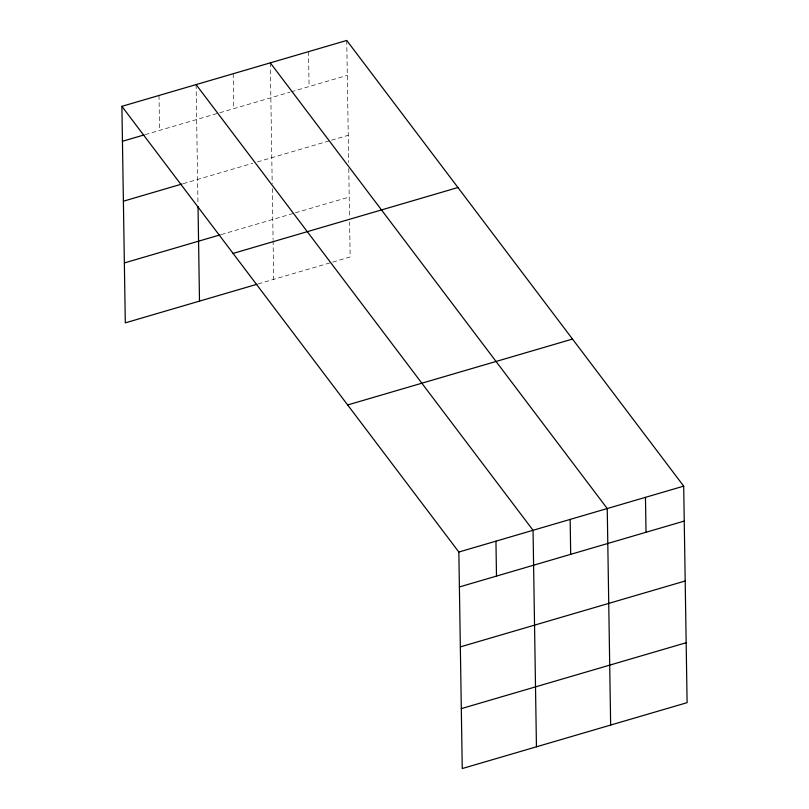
<?xml version="1.0" encoding="UTF-8"?>
<svg xmlns="http://www.w3.org/2000/svg" width="809" height="809" viewBox="0 0 809 809"><rect width="100%" height="100%" fill="white"/><g stroke="black" fill="none" stroke-linecap="round" stroke-linejoin="round"><path stroke-width="0.61" stroke-dasharray="4.04 3.03" d="M145.185 134.607L289.966 92.175M291.159 91.832L347.304 75.379M183.228 183.663L252.641 163.317M257.434 161.911L330.325 140.554M331.518 140.2L348.244 135.305M221.302 234.529L294.264 213.141M295.457 212.797L349.215 197.042M258.142 283.929L350.155 256.969L349.609 222.01M346.748 40.45L348.669 162.467M348.77 168.636L349.528 217.014M308.532 51.655L309.078 86.583M270.307 62.849L272.198 183.633M272.279 188.578L273.078 239.424M273.098 240.667L273.705 279.368M233.204 73.73L233.75 108.649M196.102 84.601L197.962 202.907M158.999 95.472L159.545 130.401"/><path stroke-width="1.21" d="M121.896 106.343L346.748 40.45L683.696 486.138L687.104 702.657L462.252 768.55L458.845 552.031L121.896 106.343L125.304 322.862L256.949 284.283M122.452 141.272L143.992 134.961M123.393 201.198L182.035 184.007M124.364 262.935L220.099 234.873M233.093 253.419L457.945 187.526M347.658 404.955L572.509 339.062M458.845 552.031L683.696 486.138M459.391 586.96L684.252 521.067M460.341 646.887L685.193 580.993M461.302 708.623L686.163 642.73M270.307 62.849L607.246 508.548L610.653 725.056M196.102 84.601L533.05 530.289L536.448 746.808M645.471 497.343L646.027 532.271M570.153 519.418L570.699 554.347M495.947 541.16L496.493 576.089M198.023 206.619L199.499 301.11"/></g></svg>
